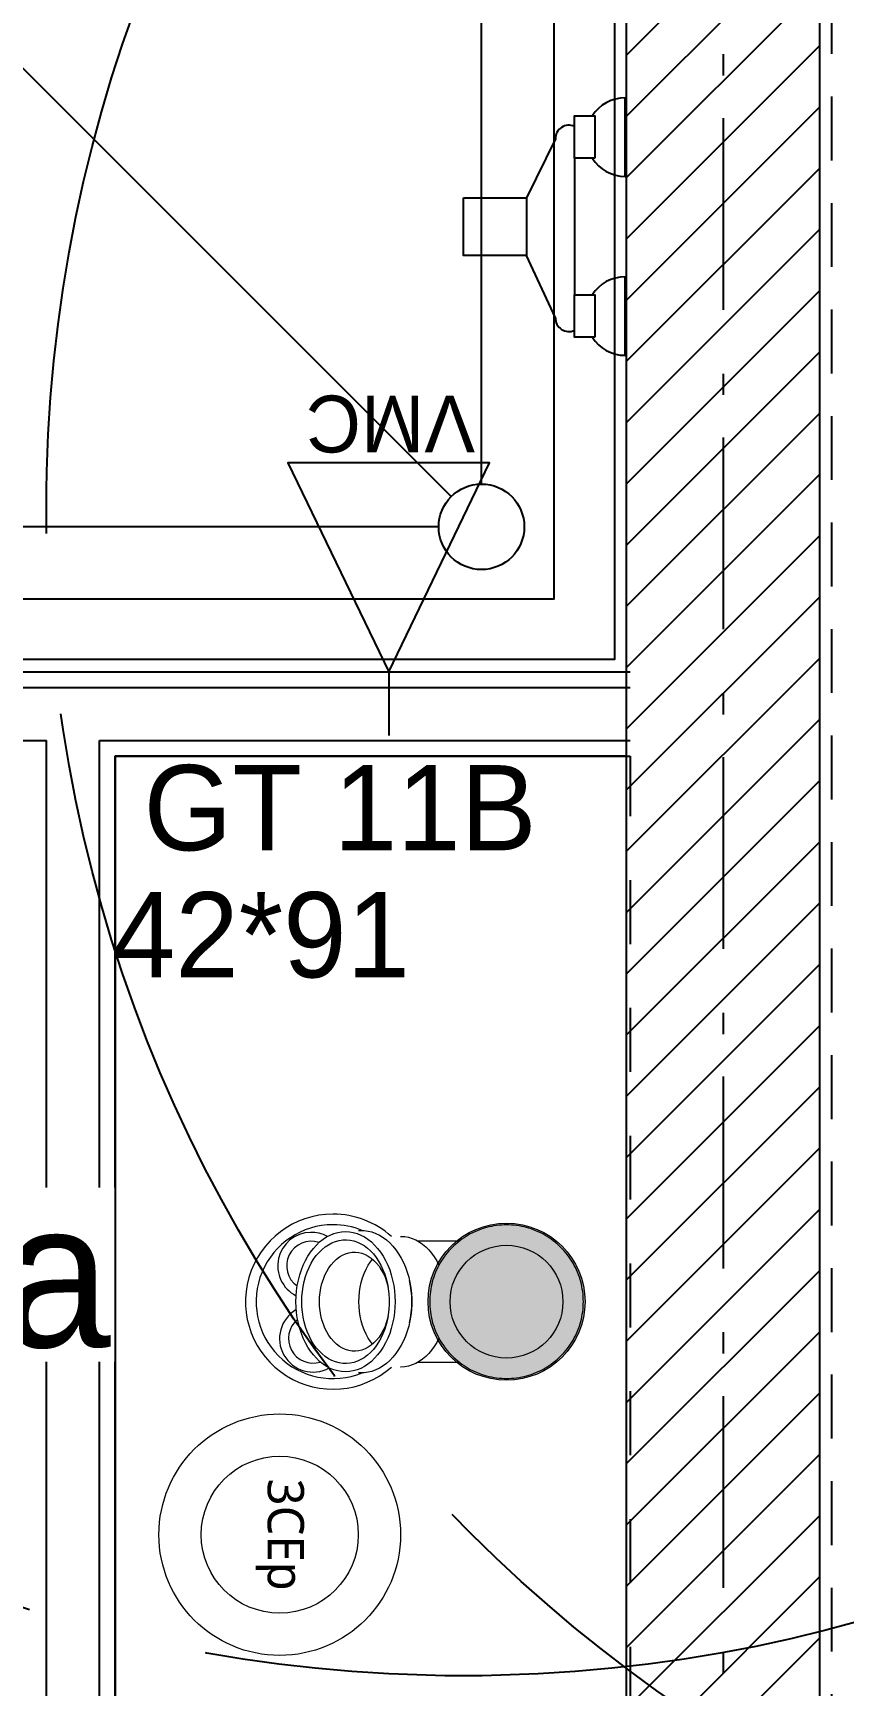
# Model space of a CAD drawing. Header units: centimetres. Extents: x -35664 to 50682, y -23001 to 23705.
# Drawn here: x 9745.4 to 9812.5, y 4314.4 to 4451.3 of the extents above; entities that cross this region are included whole.
import ezdxf

# ---------------------------------------------------------------- set-up
doc = ezdxf.new("R2010")
doc.units = ezdxf.units.CM
for name, pattern in [('ACAD_ISO02W100', [15, 12, -3]), ('ISO-03', [1.5, 0.6, -0.9]), ('Style de ligne -1', [0.41664, 0.20828, -0.20836]), ('Style de ligne -11', [0.347222, 0.20828, -0.138942]), ('Style de ligne -6', [1.04164, 0.625, -0.20828, 0.06943, -0.13893]), ('VW-01', [0.41656, 0.20828, -0.20828])]:
    doc.linetypes.add(name, pattern=pattern)
for name, color, linetype in [('B aménagement intérieur', 252, 'Continuous'), ('B faience', 252, 'Style de ligne -11'), ('B GÈnÈral_Hatch', 252, 'Continuous'), ('B Général', 252, 'Continuous'), ('C ANNOTATIONS-prestations', 252, 'Continuous'), ('C ANNOTATIONS-textes-numérotation gaine', 252, 'ISO-03'), ('D SURFACES-shab', 252, 'Continuous'), ('F REMPLISSAGE-vert clair', 252, 'Continuous'), ('F REMPLISSAGE-vert foncé', 252, 'Continuous'), ('prlm-CHAUFF', 4, 'Continuous'), ('prlm-EAU-CHU', 42, 'Continuous'), ('prlm-EAU-EUEV', 25, 'Continuous'), ('prlm-GT', 242, 'Continuous'), ('prlm-MOD', 64, 'Continuous')]:
    doc.layers.add(name, color=color, linetype=linetype)
doc.layers.add('prlm-ELEC-CFO', color=1, linetype='Continuous', lineweight=25)
doc.layers.add('prlm-ZEROPLOT', color=254, linetype='Continuous', plot=False)
doc.layers.get('prlm-CHAUFF').off()
doc.styles.add('Eurostile', font='Eurosti.TTF')
doc.styles.add('prlm-elec-cfo', font='comic.ttf', dxfattribs={"height": 12})
doc.styles.add('Trebuchet MS (bold italic)', font='trebucbi.ttf')

# ---------------------------------------------------------------- blocks, each defined once
blk = doc.blocks.new('A 90.Groupe-24-1')
at = {"layer": 'B Général', "linetype": 'Style de ligne -11', "ltscale": 25.4}
blk.add_line((2145.67, -1173.93), (2145.67, 946.07), dxfattribs=at)
blk = doc.blocks.new('B 90.VMC')
at = {"layer": 'B Général', "linetype": 'Style de ligne -1', "ltscale": 25.4}
blk.add_line((0, 10.77), (0, 17), dxfattribs=at)
at = {"layer": 'B Général', "linetype": 'Continuous', "flags": 128}
blk.add_lwpolyline([(0, 10.77), (-8.34, -6.52), (8.34, -6.52)], close=True, dxfattribs=at)
at = {"layer": 'C ANNOTATIONS-prestations', "insert": (-7.15, -7.39), "char_height": 4.706, "attachment_point": 1, "line_spacing_factor": 0.894142, "style": 'Eurostile'}
blk.add_mtext('VMC', dxfattribs=at)
blk = doc.blocks.new('B 90.Bac douche 80.80')
at = {"layer": 'B faience', "lineweight": 18, "flags": 128}
blk.add_lwpolyline([(-41, -40), (40, -40), (40, 41)], dxfattribs=at)
at = {"layer": 'B Général', "linetype": 'Continuous'}
for p, q in [((25.5, -25.5), (-31, 31)), ((28, -24.46), (28, 31)), ((24.46, -28), (-31, -28))]:
    blk.add_line(p, q, dxfattribs=at)
at = {"layer": 'B Général', "linetype": 'Continuous', "flags": 128}
for points in [[(-41, 41), (39, 41), (39, -39), (-41, -39)], [(-36, 36), (34, 36), (34, -34), (-36, -34)]]:
    blk.add_lwpolyline(points, close=True, dxfattribs=at)
at = {"layer": 'B Général', "linetype": 'Continuous'}
blk.add_circle((28, -28), 3.54, dxfattribs=at)
at = {"layer": 'B Général', "insert": (-36, 30.76), "char_height": 7.059, "width": 35, "attachment_point": 4, "line_spacing_factor": 0.894142, "style": 'Eurostile'}
blk.add_mtext('80x80', dxfattribs=at)
at = {"layer": 'C ANNOTATIONS-prestations', "insert": (34, 32.51), "char_height": 4.706, "width": 70, "attachment_point": 6, "line_spacing_factor": 0.894142, "style": 'Eurostile'}
blk.add_mtext('bac douche ', dxfattribs=at)
blk = doc.blocks.new('B 90.T2 S105 (2D)')
at = {"layer": 'B Général', "linetype": 'Continuous'}
for p, q in [((278.41, -193.44), (367.05, -193.44)), ((324.41, -291.51), (324.41, -200.44)), ((324.41, -200.44), (367.05, -200.44))]:
    blk.add_line(p, q, dxfattribs=at)
at = {"layer": 'D SURFACES-shab', "lineweight": 18, "flags": 128}
blk.add_lwpolyline([(135.73, -27.47), (366.73, -27.47), (366.73, -193.44), (135.73, -193.44)], close=True, dxfattribs=at)
at = {"layer": 'F REMPLISSAGE-vert clair'}
for p, q in [((278.41, -194.74), (367.05, -194.74)), ((278.41, -199.14), (318.71, -199.14)), ((318.71, -291.51), (318.71, -199.14)), ((323.11, -291.51), (323.11, -199.14)), ((323.11, -199.14), (367.05, -199.14))]:
    blk.add_line(p, q, dxfattribs=at)
at = {"layer": 'F REMPLISSAGE-vert foncé', "linetype": 'Continuous'}
for p, q in [((278.41, -193.44), (367.05, -193.44)), ((324.41, -291.51), (324.41, -200.44)), ((324.41, -200.44), (367.05, -200.44))]:
    blk.add_line(p, q, dxfattribs=at)
at = {"layer": 'F REMPLISSAGE-vert foncé'}
for p, q in [((278.41, -194.74), (367.05, -194.74)), ((278.41, -199.14), (318.71, -199.14)), ((318.71, -291.51), (318.71, -199.14)), ((323.11, -291.51), (323.11, -199.14)), ((323.11, -199.14), (367.05, -199.14))]:
    blk.add_line(p, q, dxfattribs=at)
at = {"layer": 'B Général'}
blk.add_blockref('B 90.Bac douche 80.80', (326.73, -153.44), dxfattribs=at)
at = {"layer": 'B Général', "rotation": 180}
blk.add_blockref('B 90.VMC', (347.05, -182.67), dxfattribs=at)
blk = doc.blocks.new('B 90.Groupe-22-1')
at = {"layer": 'C ANNOTATIONS-textes-numérotation gaine', "linetype": 'VW-01', "ltscale": 25.4, "flags": 128}
blk.add_lwpolyline([(9752.16, 4391.4), (9794.8, 4391.4), (9794.8, 4300.33), (9752.16, 4300.33)], close=True, dxfattribs=at)
at = {"layer": 'C ANNOTATIONS-textes-numérotation gaine', "insert": (9751.89, 4390.67), "char_height": 7.059, "width": 42.9111, "attachment_point": 1, "line_spacing_factor": 0.894142, "style": 'Eurostile'}
blk.add_mtext(' GT 11B\\P42*91', dxfattribs=at)
blk = doc.blocks.new('B 90.Groupe-20-1')
at = {"layer": 'B Général', "linetype": 'Style de ligne -11', "ltscale": 25.4}
blk.add_line((2145.67, -1173.93), (2145.67, 946.07), dxfattribs=at)
blk = doc.blocks.new('xi.dchrob')
at = {"layer": 'prlm-MOD', "color": 161}
for p, q in [((8.16, -2.3), (8.16, 2.3)), ((13.38, 1.16), (13.38, -1.16))]:
    blk.add_line(p, q, dxfattribs=at)
for points in [[(0, 10.66), (0, 4.16)], [(5.77, 7.56), (8.16, 2.38)], [(4.19, -5.66), (4.19, 5.66)], [(5.77, -7.26), (8.16, -2.37)], [(0, -4.16), (0, -10.66)]]:
    blk.add_lwpolyline(points, dxfattribs=at)
for points in [[(2.5, 9.16), (4.19, 9.16), (4.19, 5.66), (2.5, 5.66)], [(13.38, -2.37), (8.16, -2.37), (8.16, 2.38), (13.38, 2.38)], [(2.5, -5.66), (4.19, -5.66), (4.19, -9.16), (2.5, -9.16)]]:
    blk.add_lwpolyline(points, close=True, dxfattribs=at)
for centre, radius, start, end in [((0, 7.41), 3.25, 32.579, 90), ((4.65, 7.56), 1.13, 0, 114.0743), ((0, 7.41), 3.25, 270, 327.421), ((0, -7.41), 3.25, 32.579, 90), ((4.65, -7.26), 1.13, 245.9257, 360), ((0, -7.41), 3.25, 270, 327.421)]:
    blk.add_arc(centre, radius, start, end, dxfattribs=at)
at = {"layer": 'prlm-ZEROPLOT', "color": 253, "linetype": 'ACAD_ISO02W100', "ltscale": 5}
for radius in [180, 120]:
    blk.add_circle((13.38, 0), radius, dxfattribs=at)
blk = doc.blocks.new('xi.btuni1')
at = {"layer": 'prlm-EAU-CHU', "color": 0, "linetype": 'Continuous', "lineweight": 15}
for p, q in [((7.31, 5), (3.93, 5)), ((3.93, -5), (7.31, -5))]:
    blk.add_line(p, q, dxfattribs=at)
at = {"layer": 'prlm-EAU-CHU', "color": 0, "linetype": 'Continuous', "lineweight": 15, "flags": 128}
for points in [[(12.25, -5.89), (12.1, -5.9), (11.78, -5.89), (11.46, -5.85), (11.14, -5.77), (10.82, -5.65), (10.52, -5.5), (10.22, -5.32), (9.93, -5.11), (9.66, -4.87), (9.4, -4.59), (9.16, -4.29), (8.93, -3.96), (8.72, -3.61), (8.54, -3.24), (8.37, -2.85), (8.22, -2.44), (8.1, -2.02), (8, -1.58), (7.93, -1.14), (7.88, -0.68), (7.85, -0.23), (7.85, 0.23), (7.88, 0.68), (7.93, 1.14), (8, 1.58), (8.1, 2.02), (8.22, 2.44), (8.37, 2.85), (8.54, 3.24), (8.72, 3.61), (8.93, 3.96), (9.16, 4.29), (9.4, 4.59), (9.66, 4.87), (9.93, 5.11), (10.22, 5.32), (10.52, 5.5), (10.82, 5.65), (11.14, 5.77), (11.46, 5.85), (11.78, 5.89), (12.1, 5.9), (12.25, 5.89)], [(17.43, 0), (17.42, -0.46), (17.38, -0.91), (17.32, -1.35), (17.23, -1.79), (17.12, -2.22), (16.98, -2.63), (16.83, -3.03), (16.65, -3.41), (16.45, -3.77), (16.23, -4.1), (15.99, -4.41), (15.74, -4.69), (15.47, -4.95), (15.19, -5.17), (14.9, -5.36), (14.6, -5.52), (14.29, -5.64), (13.97, -5.73), (13.65, -5.78), (13.33, -5.8), (13.01, -5.78), (12.69, -5.73), (12.37, -5.64), (12.06, -5.52), (11.76, -5.36), (11.47, -5.17), (11.19, -4.95), (10.92, -4.69), (10.67, -4.41), (10.43, -4.1), (10.21, -3.77), (10.01, -3.41), (9.83, -3.03), (9.67, -2.63), (9.54, -2.22), (9.43, -1.79), (9.34, -1.35), (9.28, -0.91), (9.24, -0.46), (9.23, 0), (9.24, 0.46), (9.28, 0.91), (9.34, 1.35), (9.43, 1.79), (9.54, 2.22), (9.67, 2.63), (9.83, 3.03), (10.01, 3.41), (10.21, 3.77), (10.43, 4.1), (10.67, 4.41), (10.92, 4.69), (11.19, 4.95), (11.47, 5.17), (11.76, 5.36), (12.06, 5.52), (12.37, 5.64), (12.69, 5.73), (13.01, 5.78), (13.33, 5.8), (13.65, 5.78), (13.97, 5.73), (14.29, 5.64), (14.6, 5.52), (14.9, 5.36), (15.19, 5.17), (15.47, 4.95), (15.74, 4.69), (15.99, 4.41), (16.23, 4.1), (16.45, 3.77), (16.65, 3.41), (16.83, 3.03), (16.98, 2.63), (17.12, 2.22), (17.23, 1.79), (17.32, 1.35), (17.38, 0.91), (17.42, 0.46), (17.43, 0)], [(5.62, 3.07), (5.77, 3.37), (5.98, 3.7), (6.2, 4.01), (6.44, 4.29), (6.69, 4.54), (6.95, 4.76), (7.23, 4.96), (7.52, 5.11), (7.82, 5.24), (8.12, 5.33), (8.43, 5.39), (8.74, 5.41), (8.77, 5.41)], [(16.95, 0), (16.94, -0.43), (16.9, -0.85), (16.84, -1.27), (16.75, -1.68), (16.64, -2.08), (16.5, -2.47), (16.35, -2.84), (16.17, -3.18), (15.97, -3.51), (15.75, -3.81), (15.52, -4.08), (15.27, -4.33), (15.01, -4.54), (14.73, -4.72), (14.45, -4.87), (14.16, -4.99), (13.86, -5.07), (13.56, -5.11), (13.25, -5.12), (12.95, -5.1), (12.65, -5.03), (12.35, -4.93), (12.07, -4.8), (11.79, -4.64), (11.52, -4.44), (11.26, -4.21), (11.02, -3.95), (10.79, -3.66), (10.59, -3.35), (10.4, -3.01), (10.23, -2.65), (10.08, -2.28), (9.96, -1.89), (9.86, -1.48), (9.79, -1.07), (9.73, -0.64), (9.71, -0.21), (9.71, 0.21), (9.73, 0.64), (9.79, 1.07), (9.86, 1.48), (9.96, 1.89), (10.08, 2.28), (10.23, 2.65), (10.4, 3.01), (10.59, 3.35), (10.79, 3.66), (11.02, 3.95), (11.26, 4.21), (11.52, 4.44), (11.79, 4.64), (12.07, 4.8), (12.35, 4.93), (12.65, 5.03), (12.95, 5.1), (13.25, 5.12), (13.56, 5.11), (13.86, 5.07), (14.16, 4.99), (14.45, 4.87), (14.73, 4.72), (15.01, 4.54), (15.27, 4.33), (15.52, 4.08), (15.75, 3.81), (15.97, 3.51), (16.17, 3.18), (16.35, 2.84), (16.5, 2.47), (16.64, 2.08), (16.75, 1.68), (16.84, 1.27), (16.9, 0.85), (16.94, 0.43), (16.95, 0)], [(9.81, 1.21), (9.83, 1.32), (9.93, 1.68), (10.06, 2.02), (10.2, 2.35), (10.37, 2.65), (10.55, 2.93), (10.76, 3.19), (10.98, 3.42), (11.21, 3.61), (11.45, 3.78), (11.71, 3.91), (11.97, 4.01), (12.24, 4.07), (12.51, 4.1), (12.78, 4.09), (13.05, 4.04), (13.32, 3.96), (13.58, 3.85), (13.83, 3.7), (14.07, 3.52), (14.29, 3.31), (14.51, 3.06), (14.7, 2.8), (14.88, 2.5), (15.03, 2.19), (15.16, 1.85), (15.28, 1.5), (15.36, 1.14), (15.43, 0.76), (15.47, 0.38), (15.48, 0)], [(11.1, 3.52), (11.25, 3.31), (11.45, 3.01), (11.62, 2.69), (11.78, 2.34), (11.91, 1.98), (12.02, 1.6), (12.11, 1.21), (12.17, 0.81), (12.21, 0.41), (12.22, 0)], [(15.48, 0), (15.47, -0.38), (15.43, -0.76), (15.36, -1.14), (15.28, -1.5), (15.16, -1.85), (15.03, -2.19), (14.88, -2.5), (14.7, -2.8), (14.51, -3.06), (14.29, -3.31), (14.07, -3.52), (13.83, -3.7), (13.58, -3.85), (13.32, -3.96), (13.05, -4.04), (12.78, -4.09), (12.51, -4.1), (12.24, -4.07), (11.97, -4.01), (11.71, -3.91), (11.45, -3.78), (11.21, -3.61), (10.98, -3.42), (10.76, -3.19), (10.55, -2.93), (10.37, -2.65), (10.2, -2.35), (10.06, -2.02), (9.93, -1.68), (9.83, -1.32), (9.81, -1.21)], [(12.22, 0), (12.21, -0.41), (12.17, -0.81), (12.11, -1.21), (12.02, -1.6), (11.91, -1.98), (11.78, -2.34), (11.62, -2.69), (11.45, -3.01), (11.25, -3.31), (11.1, -3.52)], [(8.77, -5.41), (8.74, -5.41), (8.43, -5.39), (8.12, -5.33), (7.82, -5.24), (7.52, -5.11), (7.23, -4.96), (6.95, -4.76), (6.69, -4.54), (6.44, -4.29), (6.2, -4.01), (5.98, -3.7), (5.77, -3.37), (5.62, -3.07)]]:
    blk.add_lwpolyline(points, dxfattribs=at)
at = {"layer": 'prlm-EAU-CHU', "color": 0, "linetype": 'Continuous', "lineweight": 15}
blk.add_circle((0, 0), 4.67, dxfattribs=at)
for centre, radius, start, end in [((14.36, 0), 7.25, 270, 131.7371), ((0, 0), 6.36, 116.3941, 123.6059), ((0, 0), 6.36, 108.6059, 116.3941), ((0, 0), 6.36, 101.3941, 108.6059), ((0, 0), 6.36, 93.6059, 101.3941), ((0, 0), 6.36, 86.3941, 93.6059), ((0, 0), 6.36, 78.6059, 86.3941), ((0, 0), 6.36, 71.3941, 78.6059), ((0, 0), 6.36, 63.6059, 71.3941), ((0, 0), 6.36, 56.3941, 63.6059), ((14.36, 0), 6.37, 270, 112.2507), ((16.02, 3.06), 2.77, 299.9419, 119.0219), ((0, 0), 6.36, 138.6059, 146.3941), ((0, 0), 6.36, 131.3941, 138.6059), ((0, 0), 6.36, 123.6059, 131.3941), ((0, 0), 6.36, 48.6059, 56.3941), ((0, 0), 6.36, 41.3941, 48.6059), ((0, 0), 6.36, 33.6059, 41.3941), ((16.02, 3.06), 2.03, 308.8526, 107.3781), ((0, 0), 6.36, 153.6059, 161.3941), ((0, 0), 6.36, 146.3941, 153.6059), ((0, 0), 6.36, 26.3941, 33.6059), ((0, 0), 6.36, 18.6059, 26.3941), ((0, 0), 6.36, 161.3941, 168.6059), ((0, 0), 6.36, 11.3941, 18.6059), ((15.34, 0), 7.51, 166.4411, 193.5589), ((0, 0), 6.36, 176.3941, 183.6059), ((0, 0), 6.36, 168.6059, 176.3941), ((0, 0), 6.36, 3.6059, 11.3941), ((0, 0), 6.36, 356.3941, 3.6059), ((0, 0), 6.36, 183.6059, 191.3941), ((0, 0), 6.36, 191.3941, 198.6059), ((0, 0), 6.36, 341.3941, 348.6059), ((0, 0), 6.36, 348.6059, 356.3941), ((16.17, -2.97), 2.03, 251.5467, 55.3261), ((16.17, -2.97), 2.77, 271.4166, 63.2955), ((0, 0), 6.36, 198.6059, 206.3941), ((0, 0), 6.36, 333.6059, 341.3941), ((0, 0), 6.36, 206.3941, 213.6059), ((0, 0), 6.36, 213.6059, 221.3941), ((0, 0), 6.36, 318.6059, 326.3941), ((0, 0), 6.36, 326.3941, 333.6059), ((0, 0), 6.36, 221.3941, 228.6059), ((0, 0), 6.36, 228.6059, 236.3941), ((0, 0), 6.36, 236.3941, 243.6059), ((0, 0), 6.36, 296.3941, 303.6059), ((0, 0), 6.36, 303.6059, 311.3941), ((0, 0), 6.36, 311.3941, 318.6059), ((14.36, 0), 7.25, 228.2629, 270), ((16.17, -2.97), 2.77, 241.1481, 271.4166), ((0, 0), 6.36, 243.6059, 251.3941), ((0, 0), 6.36, 251.3941, 258.6059), ((0, 0), 6.36, 258.6059, 266.3941), ((0, 0), 6.36, 266.3941, 273.6059), ((0, 0), 6.36, 273.6059, 281.3941), ((0, 0), 6.36, 281.3941, 288.6059), ((0, 0), 6.36, 288.6059, 296.3941), ((14.36, 0), 6.37, 247.7493, 270)]:
    blk.add_arc(centre, radius, start, end, dxfattribs=at)
blk = doc.blocks.new('xi.chu')
at = {"layer": 'prlm-EAU-EUEV', "linetype": 'ByBlock', "lineweight": 5}
blk.add_hatch(color=0, dxfattribs=at).paths.add_polyline_path([(6.5, 0, 1), (-6.5, 0, 1)])
at = {"layer": 'prlm-EAU-EUEV', "color": 0, "linetype": 'ByBlock', "lineweight": 5}
blk.add_circle((0, 0), 6.5, dxfattribs=at)
blk = doc.blocks.new('xi.3cep130-200')
at = {"layer": 'B Général', "lineweight": 18}
for radius in [10, 6.5]:
    blk.add_circle((0, 0), radius, dxfattribs=at)
at = {"layer": 'B Général', "insert": (0, 0), "char_height": 3.002, "width": 9.7815, "attachment_point": 5, "line_spacing_factor": 1.003317, "style": 'Trebuchet MS (bold italic)'}
blk.add_mtext('3CEp', dxfattribs=at)

msp = doc.modelspace()

# ---------------------------------------------------------------- hatches: boundary and pattern name
at = {"layer": 'B GÈnÈral_Hatch', "linetype": 'Continuous'}
h = msp.add_hatch(dxfattribs=at)
h.set_pattern_fill('50_BETON', color=256, style=0, pattern_type=2)
h.set_pattern_definition([(45, (0, 0), (2.4253472, -2.6458333), [])])
h.paths.add_polyline_path([(9794.484, 4300.333), (9810.484, 4300.334), (9810.484, 5118.341), (9794.484, 5118.341)])

# ---------------------------------------------------------------- linework, layer by layer
at = {"layer": 'B Général', "linetype": 'Continuous', "lineweight": 18}
for p, q in [((9794.484, 4300.333), (9794.484, 5118.341)), ((9810.484, 4300.334), (9810.484, 5118.341))]:
    msp.add_line(p, q, dxfattribs=at)
at = {"layer": 'B Général', "linetype": 'Continuous'}
for p, q in [((9810.484, 4300.334), (9810.484, 5118.341)), ((9794.484, 4300.333), (9794.484, 4883.389))]:
    msp.add_line(p, q, dxfattribs=at)
at = {"layer": 'B Général', "linetype": 'Style de ligne -6', "ltscale": 25.4, "flags": 128}
msp.add_lwpolyline([(9745.56, 5820.389), (9745.56, 5736.889), (9802.484, 5687.889), (9802.484, 3085.389)], dxfattribs=at)
msp.add_lwpolyline([(9745.56, 5820.389), (9745.56, 5736.889), (9802.484, 5687.889), (9802.484, 3085.389)], dxfattribs=at)

# ---------------------------------------------------------------- block references
at = {"layer": 'B aménagement intérieur'}
msp.add_blockref('B 90.T2 S105 (2D)', (9427.75, 4591.838), dxfattribs=at)
at = {"layer": 'B Général'}
for name in ['A 90.Groupe-24-1', 'B 90.Groupe-20-1']:
    msp.add_blockref(name, (7665.813, 4459.319), dxfattribs=at)
at = {"layer": 'C ANNOTATIONS-textes-numérotation gaine'}
msp.add_blockref('B 90.Groupe-22-1', (0, 0), dxfattribs=at)
at = {"layer": 'prlm-CHAUFF', "rotation": 269.9999971846025}
msp.add_blockref('xi.3cep130-200', (9765.78, 4326.942), dxfattribs=at)
at = {"layer": 'prlm-EAU-CHU', "rotation": 180}
msp.add_blockref('xi.btuni1', (9784.554, 4346.236), dxfattribs=at)
at = {"layer": 'prlm-EAU-EUEV'}
msp.add_blockref('xi.chu', (9784.554, 4346.236), dxfattribs=at)
at = {"layer": 'prlm-MOD'}
for p, rotation in [((9794.374, 4435.257), 180), ((9866.464, 4398.505), 90), ((9866.464, 4398.505), 90)]:
    msp.add_blockref('xi.dchrob', p, dxfattribs=dict(at, rotation=rotation))

# ---------------------------------------------------------------- next in the draw order: texts
at = {"layer": 'prlm-ELEC-CFO', "lineweight": 20, "insert": (9740.632, 4348.389), "char_height": 12, "attachment_point": 5, "line_spacing_factor": 0.8, "style": 'prlm-elec-cfo', "bg_fill": 3, "box_fill_scale": 1.1, "bg_fill_color": 256, "bg_fill_transparency": 0}
msp.add_mtext('uta', dxfattribs=at)

# ---------------------------------------------------------------- next in the draw order: linework, layer by layer
at = {"layer": 'prlm-GT'}
msp.add_lwpolyline([(9752.16, 4300.327), (9794.484, 4300.327), (9794.484, 4391.397), (9752.16, 4391.397)], close=True, dxfattribs=at)

# ---------------------------------------------------------------- next in the draw order: block references
at = {"layer": 'prlm-MOD', "rotation": 180}
msp.add_blockref('xi.dchrob', (9794.374, 4435.257), dxfattribs=at)

doc.saveas('drawing.dxf')
